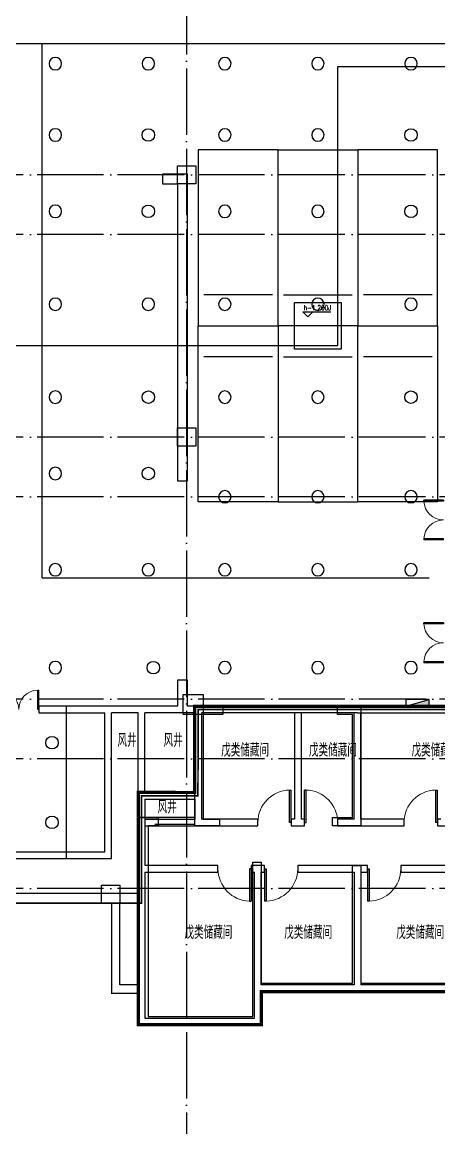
# Model space of a CAD drawing. Extents: x -23309 to 303886, y -33091 to 154511.
# Drawn here: x 47552 to 60089, y -7217 to 26102 of the extents above; entities that cross this region are included whole.
import ezdxf

# ---------------------------------------------------------------- set-up
doc = ezdxf.new("R2010")
doc.units = 0
doc.header["$LTSCALE"] = 1000
doc.header["$MEASUREMENT"] = 0
doc.linetypes.add('CONTINOUS', pattern=[0])
doc.linetypes.add('DOTE', pattern=[2.42, 2, -0.2, 0.02, -0.2])
for name, color, linetype in [('COLUMN', 9, 'Continuous'), ('DIM_ELEV', 3, 'Continuous'), ('DOTE', 1, 'Continuous'), ('EQUIP_喷淋', 7, 'Continuous'), ('EQUIP_消火栓', 1, 'Continuous'), ('NT-PY', 1, 'Continuous'), ('NT-加压送风', 6, 'Continuous'), ('PUB_TEXT', 210, 'Continuous'), ('WALL', 9, 'Continuous'), ('WINDOW', 4, 'Continuous'), ('下喷', 7, 'Continuous'), ('主楼车库高差线', 6, 'Continuous'), ('住宅楼', 2, 'Continuous'), ('剪力墙闭合区域', 6, 'Continuous'), ('挡土墙', 4, 'Continuous'), ('普通机动车位', 135, 'Continuous'), ('暖通留洞', 6, 'Continuous'), ('机动车位车档', 201, 'Continuous'), ('车行线', 2, 'Continuous'), ('防火分区', 7, 'Continuous'), ('集水坑', 42, 'CONTINOUS')]:
    doc.layers.add(name, color=color, linetype=linetype)
doc.styles.add('_TCH_DIM', font='SIMPLEX', dxfattribs={"bigfont": 'GBCBIG'})
doc.styles.add('_TCH_WINDOW', font='SIMPLEX', dxfattribs={"height": 3.5, "bigfont": 'GBCBIG'})
doc.styles.add('HNSJY', font='simplex.shx', dxfattribs={"width": 0.8, "bigfont": 'gbcbig.shx'})

# ---------------------------------------------------------------- blocks, each defined once
blk = doc.blocks.new('$DorLib2D$00000002')
for p, q in [((-0.5, 0), (-0.5, 0.4875)), ((-0.475, 0.4875), (-0.5, 0.4875)), ((-0.475, 0), (-0.475, 0.4875)), ((0.475, 0), (0.475, 0.4875)), ((0.475, 0.4875), (0.5, 0.4875)), ((0.5, 0), (0.5, 0.4875)), ((-0.5, 0), (-0.475, 0)), ((0.5, 0), (0.475, 0))]:
    blk.add_line(p, q)
at = {"lineweight": 13}
for centre, start, end in [((-0.4875, 0), 0, 88.53072), ((0.4875, 0), 91.46928, 180)]:
    blk.add_arc(centre, 0.4875, start, end, dxfattribs=at)
blk = doc.blocks.new('$DorLib2D$00000001')
for p, q in [((0.45, 0.975), (0.5, 0.975)), ((0.45, 0), (0.45, 0.975)), ((0.5, 0), (0.5, 0.975)), ((0.5, 0), (0.45, 0))]:
    blk.add_line(p, q)
at = {"lineweight": 13}
blk.add_arc((0.475, 0), 0.975, 91.4693, 180, dxfattribs=at)
blk = doc.blocks.new('VAEGFHGFD')
at = {"layer": '车行线'}
for p, q in [((263119, 134985), (327469, 134985)), ((271818, 118885), (271819, 134985)), ((271818, 118885), (283463, 118885))]:
    blk.add_line(p, q, dxfattribs=at)
blk = doc.blocks.new('3#住宅楼')
at = {"layer": '住宅楼', "ltscale": 2, "const_width": 100}
blk.add_lwpolyline([(32427616, -2974867), (32424015, -2974867), (32424016, -2971467), (32414566, -2971467), (32414566, -2970967), (32415066, -2970967), (32415066, -2968367), (32412266, -2968367), (32412266, -2966667), (32409316, -2966667), (32409316, -2967417), (32406466, -2967417), (32406466, -2971467), (32393316, -2971467), (32393316, -2974067), (32391616, -2974066), (32391616, -2981067), (32395316, -2981067), (32395316, -2980067), (32402766, -2980067), (32402766, -2984967)], dxfattribs=at)
blk = doc.blocks.new('hdfjfkjlkjlgh')
at = {"layer": '普通机动车位'}
blk.add_lwpolyline([(22002093, -3456003), (22004493, -3456003), (22004493, -3461303), (22002093, -3461303)], close=True, dxfattribs=at)
at = {"layer": '机动车位车档'}
blk.add_line((22004326, -3456940), (22002260, -3456940), dxfattribs=at)
blk = doc.blocks.new('第三防火分区')
at = {"layer": '防火分区', "const_width": 50}
blk.add_lwpolyline([(32427714, -2974967), (32423914, -2974967), (32423914, -2971567), (32420415, -2971567), (32420415, -2966767), (32405815, -2966767), (32405815, -2970816), (32403714, -2970816), (32403714, -2971567), (32393415, -2971567), (32393414, -2974167), (32391715, -2974167), (32391715, -2977406), (32384897, -2977406), (32384897, -2971531), (32380121, -2971531), (32380121, -2955556), (32374498, -2955556), (32369097, -2942303), (32369097, -2926980)], dxfattribs=at)
blk = doc.blocks.new('$TwtSys$00000125')
blk.add_circle((0, 0, 0), 1)
blk = doc.blocks.new('$TwtSys$00000434')
for p, q in [((-0.5, 0.5), (-0.5, -0.5)), ((-0.5, -0.5), (0.5, 0.5)), ((0.5, 0.5), (-0.5, 0.5)), ((0.5, -0.5), (0.5, 0.5)), ((-0.5, -0.5), (0.5, -0.5))]:
    blk.add_line(p, q)
blk.add_solid([(0.5, -0.5), (0.5, 0.5), (-0.5, -0.5)])

msp = doc.modelspace()

# ---------------------------------------------------------------- linework, layer by layer
at = {"layer": 'COLUMN', "color": 3, "ltscale": 5}
for points in [[(52225, 21775), (52775, 21775), (52775, 21225), (52225, 21225)], [(52225, 13875), (52775, 13875), (52775, 13325), (52225, 13325)], [(52394.7, 5839), (52994.7, 5839), (52994.7, 5239), (52394.7, 5239)], [(49944.1, 100), (50494.1, 100), (50494.1, -450), (49944.1, -450)]]:
    msp.add_lwpolyline(points, close=True, dxfattribs=at)
at = {"layer": 'DIM_ELEV'}
for p, q in [((56146.8, 17217.3), (55996.8, 17367.3)), ((55996.8, 17367.3), (56836.8, 17367.3)), ((56146.8, 17217.3), (56296.8, 17367.3))]:
    msp.add_line(p, q, dxfattribs=at)
at = {"layer": 'DOTE', "linetype": 'DOTE'}
for p, q in [((52500, 136025.4), (52500, -12369.1)), ((267803.3, 21500), (-4883.6, 21500)), ((267803.3, 19700), (-4883.6, 19700)), ((267803.3, 13600), (-4883.6, 13600)), ((267803.3, 11800), (-4883.6, 11800)), ((267803.3, 5700), (-4883.6, 5700)), ((267803.3, 3900), (-4883.6, 3900)), ((267803.3, 0), (-4883.6, 0))]:
    msp.add_line(p, q, dxfattribs=at)
at = {"layer": 'NT-PY', "ltscale": 2}
msp.add_lwpolyline([(58825, 29649.6), (62225.1, 29649.6), (62225.1, 24749.5), (57044.4, 24749.5), (57044.4, 17649.7), (57044.4, 16349.7), (43110, 16349.7), (42100, 16349.5), (42100, 42349.5)], dxfattribs=at)
at = {"layer": 'NT-加压送风', "ltscale": 2}
msp.add_lwpolyline([(48874.7, 5488.5), (48874.7, 899.5)], dxfattribs=at)
at = {"layer": 'WALL'}
for p, q in [((52525, 21525), (51775, 21525)), ((51775, 21525), (51775, 21225)), ((52525, 12275), (52525, 21525)), ((51775, 21225), (52225, 21225)), ((52225, 21225), (52225, 12275)), ((52225, 12275), (52525, 12275)), ((52525, 6275), (52225, 6275)), ((52225, 6275), (52225, 5489)), ((52525, 5489), (52525, 6275)), ((50144.1, 5489), (48049.6, 5489)), ((48049.6, 5489), (48049.6, 5289)), ((51144.1, 5489), (50144.1, 5489)), ((52224.8, 5488.9), (51144.1, 5489)), ((52744.6, 5489), (52525, 5489)), ((55844.1, 5489), (52744.1, 5489)), ((57644.1, 5489), (55844.1, 5489)), ((57644.1, 5489), (62344.1, 5489)), ((48049.6, 5289), (50044.1, 5289)), ((50044.1, 1100), (50044.1, 5289)), ((51044.1, 5289), (50244.1, 5289)), ((50244.1, 900), (50244.1, 5289)), ((51044.1, 2889), (51044.1, 5289)), ((52744.1, 5288.9), (51244.1, 5289)), ((51244.1, 2889), (51244.1, 5289)), ((52744.1, 5289), (52744.1, 2889)), ((55844.1, 5289), (52944.1, 5289)), ((52944.1, 5289), (52944.1, 2789)), ((55744.1, 5289), (55744.1, 2089)), ((57644.1, 5289), (55844.1, 5289)), ((55944.1, 5289), (55944.1, 2089)), ((57544.1, 2089), (57544.1, 5289)), ((57644.1, 5289), (62344.1, 5289)), ((57744.1, 2089), (57744.1, 5289)), ((51044.1, 2889), (51044.1, 589.5)), ((51244.1, 2889), (52744.1, 2889)), ((51244.1, 2689), (51244.1, 689.5)), ((51244.1, 2689), (52744.1, 2689)), ((52744.1, 2689), (52744.1, 2089)), ((52944.1, 2789), (52944.1, 2089)), ((51244.1, 2089), (52744.1, 2089)), ((54644.1, 2089), (52944.1, 2089)), ((54644.1, 1889), (54644.1, 2089)), ((55744.1, 2089), (55644.1, 2089)), ((55644.1, 2089), (55644.1, 1889)), ((56044.1, 2089), (55944.1, 2089)), ((56044.1, 1889), (56044.1, 2089)), ((57544.1, 2089), (57044.1, 2089)), ((57044.1, 2089), (57044.1, 1889)), ((59044.1, 2089), (57744.1, 2089)), ((59044.1, 1889), (59044.1, 2089)), ((60144.1, 2089), (60044.1, 2089)), ((60044.1, 2089), (60044.1, 1889)), ((51244.1, 1889), (52744.1, 1889)), ((52744.1, 1889), (54644.1, 1889)), ((55644.1, 1889), (55844.1, 1889)), ((55844.1, 1889), (56044.1, 1889)), ((57044.1, 1889), (57644.1, 1889)), ((57644.1, 1889), (59044.1, 1889)), ((60044.1, 1889), (60344.1, 1889)), ((44625, 1100), (50044.1, 1100)), ((44625, 900), (50244.1, 900)), ((53444.1, 689.5), (51244.1, 689.5)), ((53444.1, 489.5), (53444.1, 689.5)), ((54644.1, 689.5), (54444.1, 689.5)), ((54444.1, 689.5), (54444.1, 489.5)), ((54844.1, 689.5), (54644.1, 689.5)), ((54844.1, 489.5), (54844.1, 689.5)), ((57644.1, 689.5), (55844.1, 689.5)), ((55844.1, 689.5), (55844.1, 489.5)), ((57944.1, 689.5), (57644.1, 689.5)), ((57944.1, 489.5), (57944.1, 689.5)), ((61444.1, 689.5), (58944.1, 689.5)), ((58944.1, 689.5), (58944.1, 489.5)), ((51044.1, 589.5), (51044.1, -4111)), ((51244.1, 489.5), (53444.1, 489.5)), ((51244.1, 489.5), (51244.1, -3911)), ((54444.1, 489.5), (54544.1, 489.5)), ((54544.1, -3011), (54544.1, 489.5)), ((54744.1, -2911), (54744.1, 489.5)), ((54744.1, 489.5), (54844.1, 489.5)), ((55844.1, 489.5), (57544.1, 489.5)), ((57544.1, 489.5), (57544.1, -2911)), ((57744.1, 489.5), (57944.1, 489.5)), ((57744.1, 489.5), (57744.1, -2911)), ((58944.1, 489.5), (61444.1, 489.5)), ((57544.1, -2911), (54744.1, -2911)), ((61444.1, -2911), (57744.1, -2911)), ((54544.1, -3911), (54544.1, -3011)), ((57644.1, -3111), (54744.1, -3111)), ((54744.1, -4111), (54744.1, -3111)), ((61644.1, -3111), (57644.1, -3111)), ((51244.1, -3911), (54544.1, -3911)), ((51044.1, -4111), (54744.1, -4111))]:
    msp.add_line(p, q, dxfattribs=at)
at = {"layer": '主楼车库高差线', "linetype": 'ByBlock', "ltscale": 2, "const_width": 40}
msp.add_lwpolyline([(87044.2, 2139), (83443.2, 2139), (83443.7, 5489), (73993.7, 5489), (73993.7, 5989), (74493.7, 5989), (74493.7, 8589), (71693.7, 8589), (71693.7, 9539), (65900, 9539), (65893.7, 5489), (52744.2, 5489), (52744.2, 2139), (51043.7, 2139), (51043.7, -450), (50243.7, -450), (50243.7, -3161), (51043.7, -3161), (51043.7, -4111), (54743.7, -4111), (54743.7, -3111), (62143.7, -3111), (62143.7, -8061)], dxfattribs=at)
at = {"layer": '剪力墙闭合区域', "linetype": 'ByBlock', "ltscale": 2}
for points in [[(53494.1, 1889), (52744.6, 1889), (52744.1, 1889), (52744.1, 2139), (52744.6, 2139), (52744.6, 5489), (53594.6, 5489), (53594.6, 5239), (52994.6, 5239), (52994.6, 2089), (53494.1, 2089)], [(51044.1, -2911), (50494.1, -2911), (50494.1, -450), (50244.1, -450), (50244.1, -3161), (51044.1, -3161)]]:
    msp.add_lwpolyline(points, close=True, dxfattribs=at)
for points in [[(57494.1, 1889), (56894.1, 1889), (56894.1, 2139), (57494.1, 2139), (57494.1, 5239), (57044.1, 5239), (57044.1, 5489), (57744.1, 5489), (57744.1, 1889), (57494.1, 1889)], [(61644.1, -3111), (57744.2, -3111), (54744.1, -3111), (54744.1, -4111), (51044.1, -4111), (51044.1, -1511), (51044.1, 2139), (51644.6, 2139), (51644.6, 1889), (51344.1, 1889), (51344.1, -1511), (51344.1, -3861), (54494.1, -3861), (54494.1, -2861), (54494.1, 789.5), (54744.1, 789.5), (54744.1, -2861), (57494.2, -2861), (57494.1, 689), (57744.1, 689), (57744.2, -2861), (61394.1, -2861)]]:
    msp.add_lwpolyline(points, dxfattribs=at)
at = {"layer": '挡土墙'}
for p, q in [((51042.5, -150), (44625, -150)), ((51042.5, -450), (44325, -450))]:
    msp.add_line(p, q, dxfattribs=at)
at = {"layer": '暖通留洞'}
for points in [[(51544.1, 1939), (52744.1, 1939)], [(51544.1, 1889), (52744.1, 1889)]]:
    msp.add_lwpolyline(points, dxfattribs=at)
at = {"layer": '集水坑'}
msp.add_lwpolyline([(55750, 17650.2), (57150, 17650.2), (57150, 16250.2), (55750, 16250.2)], close=True, dxfattribs=at)

# ---------------------------------------------------------------- block references
at = {"layer": 'EQUIP_喷淋', "xscale": -187.5, "yscale": 187.5, "zscale": 187.5, "rotation": 179.9999999998358}
for p in [(48550, 24850.2), (51350, 24850.2), (53650.1, 24850.2), (56450.1, 24850.2), (59250.1, 24850.2), (48550, 22700.2), (56450.1, 22700.2), (48550, 20400), (56450.1, 20400), (48550, 17600.2), (51350, 17600.2), (53650.1, 17600.2), (56450.1, 17600.2), (59250.1, 17600.2), (48550, 14800), (56450.1, 14800), (48550, 12500), (53650.1, 11800), (56450.1, 11800), (59250.1, 11800), (48550, 9600.2), (51350, 9600.2), (53650.1, 9600.2), (56450.1, 9600.2), (59250.1, 9600.2), (48550, 6650), (53650.1, 6650), (56450.1, 6650), (59250.1, 6650)]:
    msp.add_blockref('$TwtSys$00000125', p, dxfattribs=at)
at = {"layer": 'EQUIP_喷淋', "xscale": 187.5, "yscale": 187.5, "zscale": 187.5}
for p in [(48450, 4389), (48450, 1989)]:
    msp.add_blockref('$TwtSys$00000125', p, dxfattribs=at)
at = {"layer": 'EQUIP_消火栓', "xscale": 700, "yscale": 200, "zscale": 700}
msp.add_blockref('$TwtSys$00000434', (59450, 5589), dxfattribs=at)
at = {"layer": 'WINDOW'}
for name, p, xscale, yscale, zscale, rotation in [('$DorLib2D$00000002', (60225, 11100), 1200.000000000003, 1200.000000000003, -1200, 90), ('$DorLib2D$00000002', (60225, 7400.5), 1200, 1200, -1200, 90.00000003210101), ('$DorLib2D$00000001', (53944.1, 589.5), -1000, 1000, 1000, 180), ('$DorLib2D$00000001', (55344.1, 589.5), 1000, 1000, -1000, 180), ('$DorLib2D$00000001', (58444.1, 589.5), 1000, 1000, -1000, 180)]:
    msp.add_blockref(name, p, dxfattribs=dict(at, xscale=xscale, yscale=yscale, zscale=zscale, rotation=rotation))
for name, p, xscale, yscale, zscale in [('$DorLib2D$00000002', (47449.6, 5389), -1200, 1200, 1200), ('$DorLib2D$00000001', (55144.1, 1989), 1000, 1000, 1000), ('$DorLib2D$00000001', (56544.1, 1989), -1000, 1000, -1000), ('$DorLib2D$00000001', (59544.1, 1989), 1000, 1000, 1000)]:
    msp.add_blockref(name, p, dxfattribs=dict(at, xscale=xscale, yscale=yscale, zscale=zscale))
at = {"layer": '下喷', "xscale": 187.5, "yscale": 187.5, "zscale": 187.5}
for p in [(51350, 22700.2), (59250.1, 22700.2), (51350, 20400), (59250.1, 20400), (51350, 14800), (59250.1, 14800), (51350, 12500), (51500, 6650)]:
    msp.add_blockref('$TwtSys$00000125', p, dxfattribs=at)
at = {"layer": '下喷', "xscale": 187.5, "yscale": -187.5, "zscale": 187.5, "rotation": 359.9999999998358}
for p in [(53650.1, 22700.2), (53650.1, 20400), (53650.1, 14800)]:
    msp.add_blockref('$TwtSys$00000125', p, dxfattribs=at)
at = {"layer": '住宅楼'}
msp.add_blockref('3#住宅楼', (-32340571.5, 2976955.7), dxfattribs=at)
at = {"layer": '普通机动车位', "xscale": -1, "rotation": 180}
for p in [(-21949242.9, -3439052.8), (-21944442.9, -3439052.8)]:
    msp.add_blockref('hdfjfkjlkjlgh', p, dxfattribs=at)
at = {"layer": '普通机动车位', "rotation": 180}
msp.add_blockref('hdfjfkjlkjlgh', (22059742.9, -3439052.8), dxfattribs=at)
at = {"layer": '普通机动车位'}
for p in [(-21949242.9, 3472953.2), (-21944442.9, 3472953.2)]:
    msp.add_blockref('hdfjfkjlkjlgh', p, dxfattribs=at)
at = {"layer": '普通机动车位', "xscale": -1}
msp.add_blockref('hdfjfkjlkjlgh', (22059742.9, 3472953.2), dxfattribs=at)
at = {"layer": '车行线'}
msp.add_blockref('VAEGFHGFD', (-223668.5, -109529.6), dxfattribs=at)
at = {"layer": '防火分区'}
msp.add_blockref('第三防火分区', (-32340571.5, 2976955.7), dxfattribs=at)

# ---------------------------------------------------------------- texts
at = {"layer": 'PUB_TEXT', "color": 0, "style": '_TCH_DIM', "width": 0.705882}
msp.add_text('h-1.200J', height=148.75, dxfattribs=at).set_placement((56019.8, 17419.8))
at = {"layer": 'PUB_TEXT', "style": 'HNSJY', "width": 0.8}
for p in [(50419.7, 4262.2), (51809, 4262.2)]:
    msp.add_text('风井', height=400, rotation=0.00901, dxfattribs=at).set_placement(p)
for p in [(53539.8, 3968.8), (56181.1, 3968.8), (59266.9, 3968.8), (52436.9, -1524.2), (55436.9, -1524.2), (58806.2, -1524.2)]:
    msp.add_text('戊类储藏间', height=400, dxfattribs=at).set_placement(p)
at = {"layer": 'PUB_TEXT', "style": '_TCH_WINDOW'}
msp.add_text('风井', height=385.82, dxfattribs=at).set_placement((51627.7, 2257.6))

doc.saveas('drawing.dxf')
